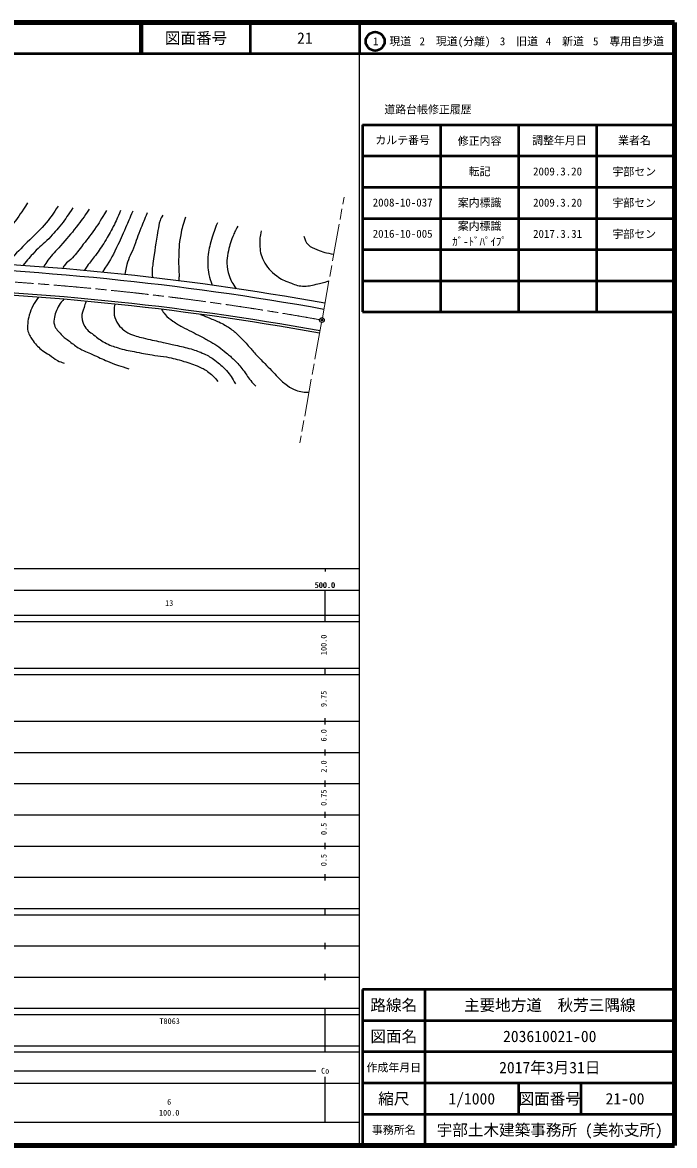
# Model space of a CAD drawing. Units: millimetres, scale not verified. Extents: x 40000 to 680000, y 20000 to 380000.
# Drawn here: x 470966 to 680000, y 20000 to 380000 of the extents above; entities that cross this region are included whole.
import ezdxf
from ezdxf.enums import TextEntityAlignment as Align

# ---------------------------------------------------------------- set-up
doc = ezdxf.new("R2010")
doc.units = ezdxf.units.MM
doc.header["$LTSCALE"] = 1000
doc.header["$PDMODE"] = 32
doc.header["$PDSIZE"] = 500
doc.linetypes.add('CHAIN', pattern=[18.5, 12, -1.5, 3.5, -1.5])
for name, color, linetype, lineweight in [('S-BGD', 7, 'Continuous', 25), ('S-BMK', 2, 'CHAIN', 13), ('S-BMK-SRVR', 3, 'Continuous', 25), ('S-TTL', 2, 'Continuous', 140), ('S-TTL-BAND', 7, 'Continuous', 25), ('S-TTL-FRAM', 2, 'Continuous', 50), ('S-TTL-LINE', 7, 'Continuous', 50)]:
    doc.layers.add(name, color=color, linetype=linetype, lineweight=lineweight)
doc.layers.add('S-OTRS', color=6, linetype='Continuous')
doc.layers.add('S-TTL-TXT', color=7, linetype='Continuous')
doc.styles.add('ＭＳ ゴシック', font='')
doc.styles.get('ＭＳ ゴシック').set_extended_font_data('MS Gothic')

msp = doc.modelspace()

# ---------------------------------------------------------------- linework, layer by layer
at = {"layer": 'S-BGD'}
for radius, end in [(905500, 88.70299), (903500, 88.70354), (895750, 88.70568), (896500, 88.70547)]:
    msp.add_arc((407549, -601174), radius, 79.79719, end, dxfattribs=at)
for points, knots in [([(472632, 322209), (470530, 318976), (469922, 318071), (468037, 315525), (465839, 312555), (464326, 311111), (462070, 308185), (460499, 306148), (459991, 305475), (458127, 302912)], [0, 0, 0, 0, 1, 1, 1, 2, 2, 2, 3, 3, 3, 3]), ([(482359, 321134), (480733, 318581), (480202, 317796), (478600, 315823), (476719, 313507), (475377, 312464), (473289, 310333), (471085, 308085), (469765, 306908), (467620, 304604), (466845, 303773), (466588, 303504), (465654, 302460)], [0, 0, 0, 0, 1, 1, 1, 2, 2, 2, 3, 3, 3, 4, 4, 4, 4]), ([(487133, 320597), (485469, 318062), (484986, 317317), (483434, 315346), (481941, 313451), (481050, 312428), (479376, 310691), (477659, 308911), (476481, 308131), (474781, 306335), (473273, 304743), (472778, 304153), (471102, 302093)], [0, 0, 0, 0, 1, 1, 1, 2, 2, 2, 3, 3, 3, 4, 4, 4, 4]), ([(492385, 320180), (490492, 317405), (489952, 316632), (488267, 314451), (486386, 312016), (485193, 310763), (483195, 308424), (481628, 306589), (480543, 305729), (479137, 303769), (478543, 302941), (478323, 302647), (477680, 301606)], [0, 0, 0, 0, 1, 1, 1, 2, 2, 2, 3, 3, 3, 4, 4, 4, 4]), ([(497875, 319702), (496134, 316791), (495643, 315966), (494056, 313675), (492510, 311445), (491549, 310263), (489878, 308125), (488594, 306481), (487918, 305516), (486477, 304008), (485825, 303326), (485181, 303219), (484627, 302456), (484273, 301968), (484138, 301729), (483882, 301103)], [0, 0, 0, 0, 1, 1, 1, 2, 2, 2, 3, 3, 3, 4, 4, 4, 5, 5, 5, 5]), ([(502410, 319702), (501374, 317237), (501080, 316532), (500083, 314570), (499114, 312663), (498518, 311619), (497398, 309796), (496290, 307995), (495584, 307040), (494354, 305320), (493378, 303955), (492704, 303285), (491728, 301919), (491335, 301368), (491202, 301187), (490736, 300497)], [0, 0, 0, 0, 1, 1, 1, 2, 2, 2, 3, 3, 3, 4, 4, 4, 5, 5, 5, 5]), ([(506349, 319523), (505225, 316938), (504938, 316283), (504022, 314212), (502915, 311712), (502372, 310276), (501157, 307827), (499579, 304645), (498894, 303597), (496644, 299932)], [0, 0, 0, 0, 1, 1, 1, 2, 2, 2, 3, 3, 3, 3]), ([(510944, 318926), (509936, 316615), (509676, 315994), (508915, 314093), (507918, 311600), (507468, 310162), (506528, 307648), (505629, 305243), (504724, 304014), (504201, 301501), (504014, 300607), (503927, 300262), (503819, 299194)], [0, 0, 0, 0, 1, 1, 1, 2, 2, 2, 3, 3, 3, 4, 4, 4, 4]), ([(515957, 318210), (515489, 317470), (515351, 317184), (515062, 316480), (514582, 315313), (514633, 314558), (514405, 313317), (513650, 309212), (513369, 306888), (512794, 302754), (512687, 301987), (512585, 301559), (512555, 300785), (512533, 300226), (512528, 299912), (512555, 299353), (512577, 298904), (512591, 298749), (512652, 298205)], [0, 0, 0, 0, 1, 1, 1, 2, 2, 2, 3, 3, 3, 4, 4, 4, 5, 5, 5, 6, 6, 6, 6]), ([(523237, 317554), (522369, 315019), (522136, 314173), (521686, 311944), (521060, 308850), (521096, 307045), (521029, 303888), (520985, 301814), (521182, 300652), (521148, 298577), (521140, 298030), (521141, 297849), (521115, 297176)], [0, 0, 0, 0, 1, 1, 1, 2, 2, 2, 3, 3, 3, 4, 4, 4, 4]), ([(533442, 315823), (532474, 313340), (532185, 312591), (531592, 310453), (530987, 308272), (530525, 307043), (530398, 304783), (530277, 302615), (530297, 301357), (530756, 299234), (531056, 297850), (531210, 297304), (531796, 295761)], [0, 0, 0, 0, 1, 1, 1, 2, 2, 2, 3, 3, 3, 4, 4, 4, 4]), ([(540006, 314749), (539179, 313207), (538949, 312709), (538395, 311348), (537588, 309367), (537296, 308187), (536843, 306096), (536570, 304836), (536454, 304103), (536485, 302814), (536523, 301251), (536714, 300361), (537201, 298875), (537787, 297088), (538308, 296413), (539522, 294657)], [0, 0, 0, 0, 1, 1, 1, 2, 2, 2, 3, 3, 3, 4, 4, 4, 5, 5, 5, 5]), ([(547525, 313198), (547112, 311306), (546993, 310552), (547048, 308841), (547114, 306762), (547316, 305513), (548241, 303650), (549365, 301385), (550506, 300338), (552478, 298756), (553893, 297621), (554899, 297251), (556596, 296608), (558177, 296008), (559086, 295591), (560773, 295474), (562463, 295357), (563408, 295741), (565070, 296071), (566715, 296397), (567291, 296568), (569227, 297144)], [0, 0, 0, 0, 1, 1, 1, 2, 2, 2, 3, 3, 3, 4, 4, 4, 5, 5, 5, 6, 6, 6, 7, 7, 7, 7]), ([(561191, 311467), (561550, 310274), (561758, 309641), (562563, 308782), (563420, 307868), (564233, 307759), (565368, 307230), (567356, 306304), (568261, 306208), (570763, 305680)], [0, 0, 0, 0, 1, 1, 1, 2, 2, 2, 3, 3, 3, 3]), ([(476137, 291946), (475227, 290733), (474917, 290328), (474326, 289179), (473756, 288070), (473492, 287411), (473152, 286211), (472863, 285195), (472747, 284605), (472657, 283553), (472575, 282590), (472466, 282012), (472719, 281080), (473083, 279735), (473573, 279057), (474388, 277926), (475397, 276528), (476161, 275885), (477480, 274773), (478227, 274143), (478767, 273954), (479582, 273413), (480625, 272720), (481121, 272182), (482240, 271620), (483034, 271222), (483355, 271088), (484342, 270755)], [0, 0, 0, 0, 1, 1, 1, 2, 2, 2, 3, 3, 3, 4, 4, 4, 5, 5, 5, 6, 6, 6, 7, 7, 7, 8, 8, 8, 9, 9, 9, 9]), ([(484267, 291284), (483695, 290697), (483518, 290486), (483106, 289921), (482508, 289100), (482281, 288562), (481869, 287633), (481519, 286844), (481314, 286385), (481189, 285531), (481049, 284575), (480892, 283977), (481189, 283058), (481647, 281642), (482420, 281073), (483415, 279967), (484311, 278971), (485009, 278615), (486074, 277803), (487326, 276848), (487984, 276237), (489350, 275453), (491103, 274448), (492207, 274119), (494049, 273289), (495952, 272432), (496998, 271906), (498934, 271125), (501306, 270168), (502151, 269914), (505116, 268962)], [0, 0, 0, 0, 1, 1, 1, 2, 2, 2, 3, 3, 3, 4, 4, 4, 5, 5, 5, 6, 6, 6, 7, 7, 7, 8, 8, 8, 9, 9, 9, 10, 10, 10, 10]), ([(491351, 290647), (491021, 289695), (490936, 289421), (490711, 288623), (490380, 287456), (489924, 286801), (490030, 285593), (490141, 284337), (490282, 283566), (490958, 282502), (491883, 281044), (492880, 280604), (494235, 279534), (495575, 278475), (496355, 277887), (497882, 277123), (499495, 276315), (500479, 276019), (502210, 275515), (504253, 274921), (505442, 274761), (507528, 274340), (509812, 273880), (511100, 273657), (513401, 273289), (514845, 273059), (515678, 273086), (517111, 272795), (519309, 272347), (520528, 272023), (522675, 271373), (524634, 270780), (525763, 270500), (527621, 269642), (528889, 269056), (529593, 268683), (530713, 267849), (532000, 266890), (532420, 266357), (533619, 264943)], [0, 0, 0, 0, 1, 1, 1, 2, 2, 2, 3, 3, 3, 4, 4, 4, 5, 5, 5, 6, 6, 6, 7, 7, 7, 8, 8, 8, 9, 9, 9, 10, 10, 10, 11, 11, 11, 12, 12, 12, 13, 13, 13, 13]), ([(500579, 289732), (500403, 288856), (500372, 288533), (500356, 287757), (500329, 286534), (500344, 285779), (500850, 284666), (501366, 283531), (501797, 282923), (502705, 282069), (503705, 281128), (504359, 280655), (505611, 280090), (507374, 279295), (508498, 279210), (510372, 278730), (512602, 278159), (513875, 277936), (516122, 277432), (517642, 277091), (518500, 276925), (520017, 276566), (521977, 276102), (523101, 275930), (525025, 275330), (526673, 274816), (527609, 274530), (529167, 273784), (530583, 273106), (531365, 272674), (532629, 271744), (534199, 270588), (535051, 269869), (536339, 268405), (537671, 266891), (538078, 266169), (539245, 264139)], [0, 0, 0, 0, 1, 1, 1, 2, 2, 2, 3, 3, 3, 4, 4, 4, 5, 5, 5, 6, 6, 6, 7, 7, 7, 8, 8, 8, 9, 9, 9, 10, 10, 10, 11, 11, 11, 12, 12, 12, 12]), ([(515508, 288046), (515972, 287261), (516168, 287000), (516678, 286397), (517509, 285415), (518164, 285039), (519213, 284295), (520327, 283503), (520995, 283120), (522181, 282440), (523314, 281790), (523984, 281488), (525148, 280894), (526351, 280280), (527047, 279981), (528240, 279348), (529462, 278700), (530139, 278320), (531331, 277617), (532359, 277012), (532956, 276702), (533928, 276010), (534892, 275323), (535373, 274858), (536277, 274093), (537309, 273220), (537915, 272758), (538874, 271806), (540039, 270648), (540640, 269943), (541656, 268652), (542684, 267347), (543062, 266464), (544129, 265190), (544733, 264469), (544950, 264214), (545737, 263397)], [0, 0, 0, 0, 1, 1, 1, 2, 2, 2, 3, 3, 3, 4, 4, 4, 5, 5, 5, 6, 6, 6, 7, 7, 7, 8, 8, 8, 9, 9, 9, 10, 10, 10, 11, 11, 11, 12, 12, 12, 12]), ([(528007, 286439), (529504, 285823), (529884, 285665), (531084, 285160), (532609, 284518), (533515, 284264), (534979, 283491), (536264, 282812), (536972, 282389), (538132, 281512), (539196, 280708), (539718, 280162), (540667, 279225), (541749, 278156), (542304, 277508), (543325, 276381), (544256, 275354), (544739, 274744), (545675, 273722), (546806, 272488), (547472, 271827), (548643, 270631), (549479, 269777), (549974, 269324), (550807, 268467), (551640, 267609), (552051, 267075), (552909, 266241), (554038, 265144), (554643, 264478), (555938, 263583), (556907, 262913), (557494, 262572), (558597, 262161), (559414, 261855), (559899, 261741), (560761, 261604), (561551, 261478), (561856, 261467), (562802, 261447)], [0, 0, 0, 0, 1, 1, 1, 2, 2, 2, 3, 3, 3, 4, 4, 4, 5, 5, 5, 6, 6, 6, 7, 7, 7, 8, 8, 8, 9, 9, 9, 10, 10, 10, 11, 11, 11, 12, 12, 12, 13, 13, 13, 13])]:
    msp.add_open_spline(points, degree=3, knots=knots, dxfattribs=at)
at = {"layer": 'S-BMK'}
for p, q in [((567101, 285332), (574054, 323962)), ((566836, 283856), (559883, 245227))]:
    msp.add_line(p, q, dxfattribs=at)
msp.add_arc((407549, -601174), 900000, 79.84493, 86.11029, dxfattribs=at)
at = {"layer": 'S-BMK-SRVR'}
msp.add_circle((566968, 284594), 750, dxfattribs=at)
msp.add_point((566968, 284594), dxfattribs=at)
at = {"layer": 'S-OTRS'}
msp.add_point((566968, 284594), dxfattribs=at)
at = {"layer": 'S-TTL'}
for p, q in [((680000, 380000), (40000, 380000)), ((680000, 380000), (40000, 380000)), ((680000, 20000), (680000, 380000)), ((680000, 20000), (680000, 380000)), ((40000, 20000), (680000, 20000)), ((40000, 20000), (680000, 20000))]:
    msp.add_line(p, q, dxfattribs=at)
at = {"layer": 'S-TTL-BAND'}
for p, q in [((579000, 20000), (579000, 370000)), ((579000, 20000), (579000, 370000)), ((40000, 205000), (579000, 205000)), ((40000, 205000), (579000, 205000)), ((568000, 205000), (568000, 204000)), ((568000, 205000), (568000, 204000)), ((68000, 198000), (579000, 198000)), ((68000, 198000), (579000, 198000)), ((568000, 188000), (568000, 198000)), ((40000, 190000), (579000, 190000)), ((40000, 190000), (579000, 190000)), ((40000, 188000), (579000, 188000)), ((40000, 188000), (579000, 188000)), ((40000, 173000), (579000, 173000)), ((40000, 173000), (579000, 173000)), ((568000, 171000), (568000, 173000)), ((40000, 171000), (579000, 171000)), ((40000, 171000), (579000, 171000)), ((40000, 156000), (579000, 156000)), ((40000, 156000), (579000, 156000)), ((568000, 155000), (568000, 157000)), ((46000, 146000), (579000, 146000)), ((46000, 146000), (579000, 146000)), ((568000, 145000), (568000, 147000)), ((568000, 135000), (568000, 137000)), ((52000, 136000), (579000, 136000)), ((52000, 136000), (579000, 136000)), ((46000, 126000), (579000, 126000)), ((46000, 126000), (579000, 126000)), ((568000, 125000), (568000, 127000)), ((52000, 116000), (579000, 116000)), ((52000, 116000), (579000, 116000)), ((568000, 115000), (568000, 117000)), ((46000, 106000), (579000, 106000)), ((46000, 106000), (579000, 106000)), ((568000, 105000), (568000, 107000)), ((40000, 96000), (579000, 96000)), ((40000, 96000), (579000, 96000)), ((40000, 94000), (579000, 94000)), ((40000, 94000), (579000, 94000)), ((568000, 94000), (568000, 96000)), ((49000, 84000), (579000, 84000)), ((49000, 84000), (579000, 84000)), ((568000, 83000), (568000, 85000)), ((40000, 74000), (579000, 74000)), ((40000, 74000), (579000, 74000)), ((568000, 73000), (568000, 75000)), ((40000, 64000), (579000, 64000)), ((40000, 64000), (579000, 64000)), ((40000, 62000), (579000, 62000)), ((40000, 62000), (579000, 62000)), ((568000, 62000), (568000, 64000)), ((568000, 52000), (568000, 62000)), ((40000, 52000), (579000, 52000)), ((40000, 52000), (579000, 52000)), ((568000, 50000), (568000, 52000)), ((40000, 50000), (579000, 50000)), ((40000, 50000), (579000, 50000)), ((219900, 44000), (565000, 44000)), ((40000, 40000), (579000, 40000)), ((40000, 40000), (579000, 40000)), ((568000, 27500), (568000, 42000)), ((68000, 27500), (579000, 27500)), ((68000, 27500), (579000, 27500))]:
    msp.add_line(p, q, dxfattribs=at)
at = {"layer": 'S-TTL-FRAM'}
for p, q in [((580000, 347197), (580000, 287197)), ((580000, 347197), (680000, 347197)), ((580000, 347197), (580000, 287197)), ((580000, 347197), (680000, 347197)), ((580000, 287197), (680000, 287197)), ((580000, 287197), (680000, 287197)), ((680000, 70000), (580000, 70000)), ((580000, 70000), (580000, 20000)), ((680000, 70000), (580000, 70000)), ((580000, 70000), (580000, 20000))]:
    msp.add_line(p, q, dxfattribs=at)
at = {"layer": 'S-TTL-LINE'}
for p, q in [((508747, 380000), (508747, 370000)), ((508747, 380000), (508747, 370000)), ((509247, 380000), (509247, 370000)), ((509247, 380000), (509247, 370000)), ((543997, 380000), (543997, 370000)), ((543997, 380000), (543997, 370000)), ((579000, 380000), (579000, 370000)), ((579000, 380000), (579000, 370000)), ((40000, 370000), (680000, 370000)), ((40000, 370000), (680000, 370000)), ((605000, 347197), (605000, 287197)), ((605000, 347197), (605000, 287197)), ((630000, 347197), (630000, 287197)), ((630000, 347197), (630000, 287197)), ((655000, 347197), (655000, 287197)), ((655000, 347197), (655000, 287197)), ((580000, 337197), (680000, 337197)), ((580000, 337197), (680000, 337197)), ((580000, 327197), (680000, 327197)), ((580000, 327197), (680000, 327197)), ((580000, 317197), (680000, 317197)), ((580000, 317197), (680000, 317197)), ((580000, 307197), (680000, 307197)), ((580000, 307197), (680000, 307197)), ((580000, 297197), (680000, 297197)), ((580000, 297197), (680000, 297197)), ((600000, 70000), (600000, 20000)), ((600000, 70000), (600000, 20000)), ((680000, 60000), (580000, 60000)), ((680000, 60000), (580000, 60000)), ((680000, 50000), (580000, 50000)), ((680000, 50000), (580000, 50000)), ((680000, 40000), (580000, 40000)), ((680000, 40000), (580000, 40000)), ((630000, 40000), (630000, 30000)), ((630000, 40000), (630000, 30000)), ((650000, 40000), (650000, 30000)), ((650000, 40000), (650000, 30000)), ((680000, 30000), (580000, 30000)), ((680000, 30000), (580000, 30000))]:
    msp.add_line(p, q, dxfattribs=at)
msp.add_circle((584031, 373958), 3000, dxfattribs=at)
msp.add_circle((584031, 373958), 3000, dxfattribs=at)

# ---------------------------------------------------------------- texts
at = {"layer": 'S-TTL-BAND', "style": 'ＭＳ ゴシック'}
for s, p in [('500.0', (567844, 198195)), ('500.0', (567844, 198195)), ('500.0', (568000, 198195)), ('13', (518000, 192405)), ('Co', (568000, 42500)), ('6', (518000, 32523)), ('100.0', (518000, 29033))]:
    msp.add_text(s, height=1833, dxfattribs=at).set_placement(p, align=Align.BOTTOM_CENTER)
for s, p in [('100.0', (569000, 180500)), ('9.75', (569000, 163174)), ('6.0', (569000, 151500)), ('2.0', (569000, 141500)), ('0.75', (569000, 131500)), ('0.5', (569000, 121500)), ('0.5', (569000, 111500))]:
    msp.add_text(s, height=1833, rotation=90, dxfattribs=at).set_placement(p, align=Align.BOTTOM_CENTER)
msp.add_text('T8063', height=1833, dxfattribs=at).set_placement((514875, 58405), align=Align.BOTTOM_LEFT)
at = {"layer": 'S-TTL-TXT', "style": 'ＭＳ ゴシック'}
for s, height, p in [('図面番号', 3666, (526622, 375000)), ('図面番号', 3666, (526622, 375000)), ('21', 3666, (561497, 375000)), ('1\u3000現道', 2566, (589448, 373958)), ('1\u3000現道', 2566, (589448, 373958)), ('2\u3000現道(分離)', 2566, (609619, 373958)), ('2\u3000現道(分離)', 2566, (609619, 373958)), ('3\u3000旧道', 2566, (630121, 373958)), ('3\u3000旧道', 2566, (630121, 373958)), ('4\u3000新道', 2566, (644824, 373958)), ('4\u3000新道', 2566, (644824, 373958)), ('5\u3000専用自歩道', 2566, (665228, 373958)), ('5\u3000専用自歩道', 2566, (665228, 373958)), ('道路台帳修正履歴', 2566, (600968, 352113)), ('道路台帳修正履歴', 2566, (600968, 352113)), ('カルテ番号', 2566, (592839, 342277)), ('カルテ番号', 2566, (592839, 342277)), ('修正内容', 2566, (617509, 342023)), ('修正内容', 2566, (617509, 342023)), ('調整年月日', 2566, (643089, 342197)), ('調整年月日', 2566, (643089, 342197)), ('業者名', 2566, (667134, 342197)), ('業者名', 2566, (667134, 342197)), ('転記', 2566, (617500, 332245)), ('2009.3.20', 2566, (642500, 332245)), ('宇部セン', 2566, (667077, 332189)), ('2008-10-037', 2566, (592839, 322277)), ('案内標識', 2566, (617500, 322245)), ('2009.3.20', 2566, (642500, 322245)), ('宇部セン', 2566, (667077, 322189)), ('2016-10-005', 2566, (592839, 312277)), ('案内標識', 2566, (617500, 314745)), ('2017.3.31', 2566, (642500, 312245)), ('宇部セン', 2566, (667077, 312189)), ('ｶﾞ-ﾄﾞﾊﾟｲﾌﾟ', 2566, (617500, 309745)), ('路線名', 3666, (590000, 65000)), ('路線名', 3666, (590000, 65000)), ('路線名', 3666, (590000, 65000)), ('路線名', 3666, (590000, 65000)), ('主要地方道\u3000秋芳三隅線', 3666, (640000, 65000)), ('主要地方道\u3000秋芳三隅線', 3666, (640000, 65000)), ('図面名', 3666, (590000, 55000)), ('図面名', 3666, (590000, 55000)), ('図面名', 3666, (590000, 55000)), ('図面名', 3666, (590000, 55000)), ('203610021-00', 3666, (640000, 55000)), ('203610021-00', 3666, (640000, 55000)), ('2017年3月31日', 3666, (640000, 45000)), ('作成年月日', 2566, (590000, 45000)), ('作成年月日', 2566, (590000, 45000)), ('作成年月日', 2566, (590000, 45000)), ('作成年月日', 2566, (590000, 45000)), ('縮尺', 3666, (590000, 35000)), ('縮尺', 3666, (590000, 35000)), ('縮尺', 3666, (590000, 35000)), ('縮尺', 3666, (590000, 35000)), ('1/1000', 3666, (615000, 35000)), ('1/1000', 3666, (615000, 35000)), ('図面番号', 3666, (640000, 35000)), ('図面番号', 3666, (640000, 35000)), ('図面番号', 3666, (640000, 35000)), ('図面番号', 3666, (640000, 35000)), ('21-00', 3666, (664125, 35000)), ('21-00', 3666, (664125, 35000)), ('事務所名', 2566, (590000, 25000)), ('事務所名', 2566, (590000, 25000)), ('事務所名', 2566, (590000, 25000)), ('事務所名', 2566, (590000, 25000)), ('宇部土木建築事務所 (美祢支所)', 3666, (640000, 25000))]:
    msp.add_text(s, height=height, dxfattribs=at).set_placement(p, align=Align.MIDDLE_CENTER)

doc.saveas('drawing.dxf')
